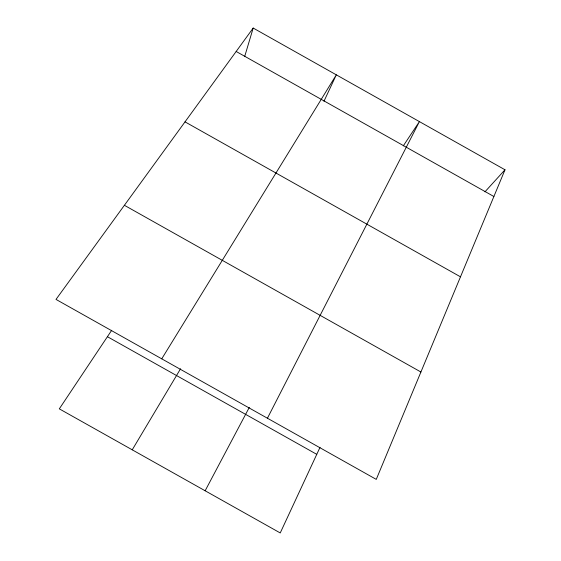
<?xml version="1.0" encoding="UTF-8"?>
<svg xmlns="http://www.w3.org/2000/svg" width="561" height="561" viewBox="0 0 561 561"><rect width="100%" height="100%" fill="white"/><g stroke="black" fill="none" stroke-linecap="round" stroke-linejoin="round"><path stroke-width="0.84" d="M244.652 56.605L253.186 28.05L504.998 169.78L376.263 479.389L56.002 299.413L253.186 28.05M320.029 447.334L280.234 532.95L59.312 408.857L111.702 330.268M323.978 101.246L336.312 74.837L161.743 358.83M267.429 418.226L419.411 121.611L403.282 145.874M205.144 490.77L249.294 407.398M132.242 449.817L180.558 368.766M484.949 191.834L504.998 169.78M124.395 205.291L420.911 372.013M107.417 336.698L316.769 454.347M236.167 51.472L493.883 196.511M185.018 121.863L460.483 276.825"/></g></svg>
